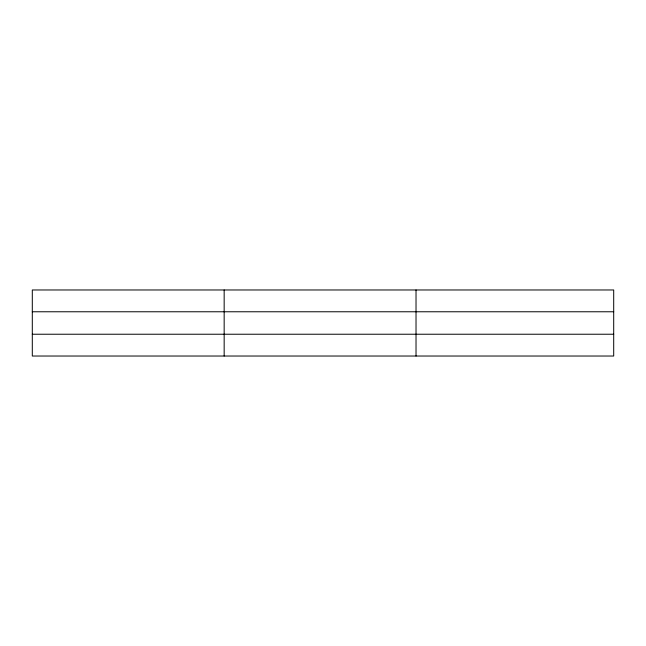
<?xml version="1.0" encoding="UTF-8"?>
<svg xmlns="http://www.w3.org/2000/svg" width="646" height="646" viewBox="0 0 646 646"><rect width="100%" height="100%" fill="white"/><g stroke="black" fill="none" stroke-linecap="round" stroke-linejoin="round"><path stroke-width="0.97" d="M224.162 356.027L224.162 289.973M416.024 356.027L416.024 289.973M613.7 311.768L613.7 289.973L32.3 289.973L32.3 356.027L613.7 356.027L613.7 311.768L32.3 311.768M32.3 334.232L613.7 334.232"/></g></svg>
